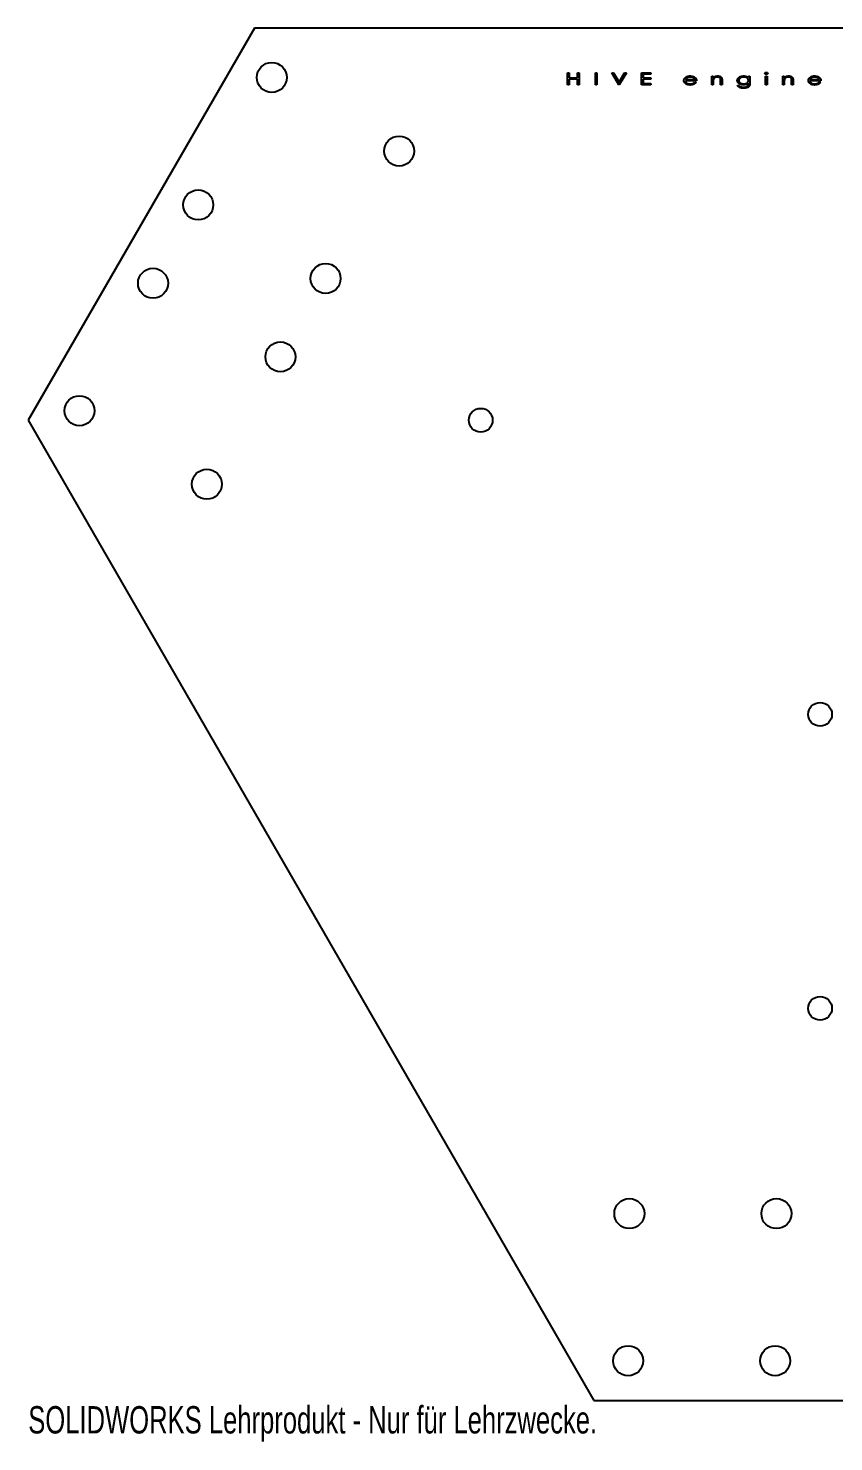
# Model space of a CAD drawing. Header units: millimetres. Extents: x -77 to 203, y -7 to 242.
# Drawn here: x -77 to 65.4, y -7.3 to 242.5 of the extents above; entities that cross this region are included whole.
import ezdxf

# ---------------------------------------------------------------- set-up
doc = ezdxf.new("R2010")
doc.units = ezdxf.units.MM
doc.styles.add('SLDTEXTSTYLE0', font='TXT', dxfattribs={"width": 0.7})

msp = doc.modelspace()

# ---------------------------------------------------------------- linework, layer by layer
at = {"color": 7, "linetype": 'Continuous', "lineweight": 25}
for p, q in [((-37.05, 242.49), (-77.05, 173.21)), ((162.95, 242.49), (-37.05, 242.49)), ((18.3, 232.49), (18.3, 234.6)), ((18.3, 234.6), (18.58, 234.6)), ((18.58, 232.49), (18.3, 232.49)), ((18.58, 234.6), (18.58, 233.74)), ((18.58, 233.74), (20.07, 233.74)), ((18.58, 233.52), (18.58, 232.49)), ((20.07, 233.52), (18.58, 233.52)), ((20.07, 234.6), (20.34, 234.6)), ((20.07, 233.74), (20.07, 234.6)), ((20.07, 232.49), (20.07, 233.52)), ((20.34, 232.49), (20.07, 232.49)), ((20.34, 234.6), (20.34, 232.49)), ((23.24, 234.6), (23.51, 234.6)), ((23.24, 232.49), (23.24, 234.6)), ((23.51, 232.49), (23.24, 232.49)), ((23.51, 234.6), (23.51, 232.49)), ((26.15, 234.6), (26.44, 234.6)), ((27.4, 232.49), (26.15, 234.6)), ((26.44, 234.6), (27.42, 232.94)), ((27.45, 232.49), (27.4, 232.49)), ((27.42, 232.94), (28.4, 234.6)), ((28.7, 234.6), (27.45, 232.49)), ((28.4, 234.6), (28.7, 234.6)), ((31.38, 234.6), (33.01, 234.6)), ((31.38, 232.49), (31.38, 234.6)), ((33.01, 232.49), (31.38, 232.49)), ((31.66, 234.39), (31.66, 233.74)), ((33.01, 234.39), (31.66, 234.39)), ((31.66, 233.74), (33.01, 233.74)), ((31.66, 233.52), (31.66, 232.7)), ((33.01, 233.52), (31.66, 233.52)), ((31.66, 232.7), (33.01, 232.7)), ((33.01, 234.6), (33.01, 234.39)), ((33.01, 233.74), (33.01, 233.52)), ((33.01, 232.7), (33.01, 232.49)), ((41.1, 233.22), (39.15, 233.22)), ((39.17, 233.41), (40.83, 233.41)), ((40.76, 232.98), (40.99, 232.89)), ((43.79, 234.03), (44.06, 234.03)), ((43.79, 232.49), (43.79, 234.03)), ((44.06, 232.49), (43.79, 232.49)), ((44.06, 234.03), (44.06, 233.75)), ((44.06, 233.05), (44.06, 232.49)), ((45.36, 232.49), (45.36, 233.21)), ((45.63, 232.49), (45.36, 232.49)), ((45.63, 233.28), (45.63, 232.49)), ((48.34, 232.38), (48.62, 232.38)), ((50.27, 234.03), (50.54, 234.03)), ((50.27, 233.76), (50.27, 234.03)), ((50.27, 232.7), (50.27, 232.78)), ((50.54, 234.03), (50.54, 232.81)), ((53.31, 234.03), (53.58, 234.03)), ((53.31, 232.49), (53.31, 234.03)), ((53.58, 232.49), (53.31, 232.49)), ((53.58, 234.03), (53.58, 232.49)), ((56.35, 234.03), (56.62, 234.03)), ((56.35, 232.49), (56.35, 234.03)), ((56.62, 232.49), (56.35, 232.49)), ((56.62, 234.03), (56.62, 233.75)), ((56.62, 233.05), (56.62, 232.49)), ((57.92, 232.49), (57.92, 233.21)), ((58.2, 232.49), (57.92, 232.49)), ((58.2, 233.28), (58.2, 232.49)), ((63.11, 233.22), (61.15, 233.22)), ((61.18, 233.41), (62.84, 233.41)), ((62.77, 232.98), (63, 232.89)), ((-77.05, 173.21), (22.95, 0)), ((22.95, 0), (102.95, 0))]:
    msp.add_line(p, q, dxfattribs=at)
for centre, radius in [((-33.99, 233.79), 2.65), ((-11.47, 220.79), 2.65), ((-46.99, 211.27), 2.65), ((-54.99, 197.42), 2.65), ((-24.47, 198.27), 2.65), ((-32.47, 184.42), 2.65), ((-67.99, 174.9), 2.65), ((2.95, 173.21), 2.1), ((-45.47, 161.9), 2.65), ((62.95, 121.24), 2.1), ((62.95, 69.28), 2.1), ((29.23, 33), 2.65), ((55.23, 33), 2.65), ((29.01, 7), 2.65), ((55.01, 7), 2.65)]:
    msp.add_circle(centre, radius, dxfattribs=at)
for points, knots in [([(38.87, 233.26), (38.87, 233.28), (38.88, 233.33), (38.89, 233.4), (38.91, 233.47), (38.94, 233.53), (38.97, 233.6), (39.02, 233.66), (39.07, 233.72), (39.11, 233.75), (39.13, 233.77)], [0, 0, 0, 0, 0.120389, 0.239442, 0.358085, 0.478358, 0.601031, 0.72789, 0.860845, 1, 1, 1, 1]), ([(39.98, 232.46), (39.94, 232.46), (39.85, 232.46), (39.73, 232.47), (39.62, 232.49), (39.52, 232.52), (39.42, 232.55), (39.33, 232.6), (39.24, 232.65), (39.17, 232.7), (39.1, 232.76), (39.04, 232.83), (38.99, 232.89), (38.95, 232.96), (38.91, 233.03), (38.89, 233.11), (38.88, 233.18), (38.88, 233.23), (38.87, 233.26)], [0, 0, 0, 0, 0.08342, 0.162672, 0.237858, 0.309694, 0.378418, 0.444615, 0.50894, 0.572333, 0.63335, 0.69116, 0.746244, 0.799014, 0.849898, 0.899707, 0.949652, 1, 1, 1, 1]), ([(39.13, 233.77), (39.15, 233.8), (39.21, 233.84), (39.3, 233.9), (39.4, 233.95), (39.5, 233.99), (39.61, 234.02), (39.73, 234.05), (39.85, 234.06), (39.94, 234.06), (39.98, 234.06)], [0, 0, 0, 0, 0.115917, 0.23235, 0.349842, 0.470698, 0.594414, 0.723582, 0.858448, 1, 1, 1, 1]), ([(39.15, 233.22), (39.15, 233.2), (39.15, 233.16), (39.16, 233.1), (39.18, 233.04), (39.21, 232.99), (39.24, 232.94), (39.28, 232.89), (39.33, 232.85), (39.38, 232.81), (39.44, 232.77), (39.5, 232.74), (39.57, 232.71), (39.64, 232.69), (39.71, 232.67), (39.79, 232.66), (39.87, 232.65), (39.92, 232.65), (39.95, 232.65)], [0, 0, 0, 0, 0.056242, 0.111095, 0.164975, 0.218903, 0.273387, 0.330219, 0.389105, 0.451504, 0.515499, 0.58005, 0.64543, 0.712473, 0.780497, 0.851034, 0.924111, 1, 1, 1, 1]), ([(39.43, 233.73), (39.42, 233.72), (39.39, 233.7), (39.35, 233.67), (39.31, 233.63), (39.28, 233.59), (39.25, 233.55), (39.22, 233.51), (39.2, 233.46), (39.18, 233.43), (39.17, 233.41)], [0, 0, 0, 0, 0.12042, 0.240754, 0.361161, 0.48245, 0.607607, 0.734553, 0.864535, 1, 1, 1, 1]), ([(39.99, 233.87), (39.97, 233.87), (39.91, 233.87), (39.84, 233.86), (39.76, 233.85), (39.69, 233.84), (39.62, 233.82), (39.56, 233.79), (39.49, 233.76), (39.45, 233.74), (39.43, 233.73)], [0, 0, 0, 0, 0.136394, 0.268915, 0.397368, 0.522174, 0.644271, 0.763661, 0.882422, 1, 1, 1, 1]), ([(39.95, 232.65), (39.98, 232.65), (40.03, 232.65), (40.11, 232.66), (40.19, 232.67), (40.26, 232.69), (40.34, 232.7), (40.41, 232.73), (40.47, 232.75), (40.53, 232.78), (40.58, 232.82), (40.64, 232.86), (40.7, 232.91), (40.74, 232.95), (40.76, 232.98)], [0, 0, 0, 0, 0.089322, 0.177994, 0.265856, 0.353138, 0.438174, 0.517979, 0.592596, 0.663003, 0.734986, 0.815073, 0.902964, 1, 1, 1, 1]), ([(39.98, 234.06), (40.03, 234.06), (40.11, 234.06), (40.24, 234.04), (40.36, 234.02), (40.48, 233.99), (40.58, 233.94), (40.68, 233.89), (40.78, 233.83), (40.83, 233.78), (40.86, 233.76)], [0, 0, 0, 0, 0.1409216, 0.2750589, 0.403664, 0.5276715, 0.6482876, 0.7663366, 0.8832735, 1, 1, 1, 1]), ([(40.99, 232.89), (40.97, 232.86), (40.93, 232.82), (40.87, 232.75), (40.8, 232.69), (40.73, 232.65), (40.65, 232.6), (40.57, 232.57), (40.49, 232.53), (40.4, 232.51), (40.3, 232.49), (40.2, 232.47), (40.09, 232.46), (40.02, 232.46), (39.98, 232.46)], [0, 0, 0, 0, 0.08068, 0.158926, 0.236421, 0.312535, 0.389176, 0.467264, 0.547404, 0.629883, 0.715752, 0.805444, 0.900452, 1, 1, 1, 1]), ([(40.83, 233.41), (40.82, 233.44), (40.8, 233.48), (40.76, 233.55), (40.71, 233.61), (40.66, 233.66), (40.6, 233.71), (40.53, 233.75), (40.46, 233.78), (40.37, 233.81), (40.28, 233.84), (40.19, 233.86), (40.09, 233.87), (40.03, 233.87), (39.99, 233.87)], [0, 0, 0, 0, 0.080104, 0.156081, 0.228922, 0.299933, 0.372774, 0.450312, 0.533461, 0.622962, 0.715975, 0.809304, 0.903685, 1, 1, 1, 1]), ([(40.86, 233.76), (40.88, 233.74), (40.92, 233.7), (40.96, 233.64), (41.01, 233.58), (41.04, 233.52), (41.07, 233.45), (41.08, 233.37), (41.1, 233.3), (41.1, 233.25), (41.1, 233.22)], [0, 0, 0, 0, 0.129408, 0.254029, 0.377137, 0.49818, 0.619807, 0.743113, 0.869352, 1, 1, 1, 1]), ([(44.06, 233.75), (44.08, 233.78), (44.14, 233.83), (44.23, 233.89), (44.32, 233.95), (44.42, 233.99), (44.52, 234.02), (44.63, 234.04), (44.74, 234.06), (44.81, 234.06), (44.85, 234.06)], [0, 0, 0, 0, 0.1285577, 0.2532894, 0.3749967, 0.4960657, 0.617624, 0.7417415, 0.868866, 1, 1, 1, 1]), ([(44.1, 233.46), (44.09, 233.45), (44.09, 233.43), (44.08, 233.39), (44.07, 233.35), (44.07, 233.3), (44.06, 233.24), (44.06, 233.18), (44.06, 233.12), (44.06, 233.07), (44.06, 233.05)], [0, 0, 0, 0, 0.078229, 0.169456, 0.273078, 0.391359, 0.522469, 0.667547, 0.826719, 1, 1, 1, 1]), ([(44.81, 233.87), (44.79, 233.87), (44.75, 233.87), (44.69, 233.86), (44.63, 233.86), (44.57, 233.84), (44.52, 233.83), (44.46, 233.81), (44.41, 233.78), (44.36, 233.75), (44.31, 233.72), (44.27, 233.69), (44.23, 233.66), (44.19, 233.62), (44.16, 233.58), (44.14, 233.55), (44.11, 233.5), (44.1, 233.48), (44.1, 233.46)], [0, 0, 0, 0, 0.07101, 0.1408215, 0.2087626, 0.2759989, 0.3425924, 0.4084308, 0.4747825, 0.5407071, 0.6054412, 0.6673877, 0.7266626, 0.784076, 0.8393562, 0.8935677, 0.947077, 1, 1, 1, 1]), ([(45.34, 233.57), (45.33, 233.58), (45.33, 233.6), (45.32, 233.64), (45.3, 233.67), (45.28, 233.7), (45.26, 233.73), (45.23, 233.75), (45.2, 233.78), (45.17, 233.8), (45.13, 233.81), (45.09, 233.83), (45.05, 233.84), (45.01, 233.85), (44.96, 233.86), (44.91, 233.87), (44.86, 233.87), (44.83, 233.87), (44.81, 233.87)], [0, 0, 0, 0, 0.057745, 0.113237, 0.167324, 0.221804, 0.275382, 0.330143, 0.385812, 0.443867, 0.503957, 0.565627, 0.630174, 0.697368, 0.767645, 0.841769, 0.918719, 1, 1, 1, 1]), ([(44.85, 234.06), (44.87, 234.06), (44.91, 234.06), (44.97, 234.06), (45.02, 234.05), (45.07, 234.04), (45.13, 234.03), (45.18, 234.01), (45.23, 233.99), (45.27, 233.97), (45.32, 233.95), (45.36, 233.93), (45.4, 233.9), (45.43, 233.87), (45.46, 233.84), (45.49, 233.81), (45.52, 233.77), (45.54, 233.74), (45.57, 233.7), (45.58, 233.65), (45.6, 233.6), (45.61, 233.55), (45.62, 233.49), (45.63, 233.42), (45.63, 233.35), (45.63, 233.3), (45.63, 233.28)], [0, 0, 0, 0, 0.045988, 0.090756, 0.134395, 0.177009, 0.218788, 0.260209, 0.300686, 0.340671, 0.380009, 0.417949, 0.45455, 0.490348, 0.525227, 0.559652, 0.593636, 0.627367, 0.662389, 0.700376, 0.741063, 0.785439, 0.833366, 0.884949, 0.940688, 1, 1, 1, 1]), ([(45.36, 233.21), (45.36, 233.24), (45.36, 233.28), (45.36, 233.33), (45.36, 233.39), (45.35, 233.43), (45.35, 233.47), (45.35, 233.51), (45.34, 233.54), (45.34, 233.56), (45.34, 233.57)], [0, 0, 0, 0, 0.178867, 0.342141, 0.489871, 0.623312, 0.740056, 0.841468, 0.928901, 1, 1, 1, 1]), ([(48.32, 233.27), (48.32, 233.28), (48.32, 233.32), (48.33, 233.37), (48.34, 233.42), (48.35, 233.47), (48.37, 233.52), (48.4, 233.57), (48.43, 233.62), (48.47, 233.66), (48.5, 233.71), (48.55, 233.75), (48.59, 233.79), (48.64, 233.83), (48.69, 233.86), (48.75, 233.9), (48.81, 233.93), (48.87, 233.95), (48.94, 233.98), (49.01, 234), (49.07, 234.02), (49.14, 234.04), (49.21, 234.05), (49.28, 234.05), (49.35, 234.06), (49.4, 234.06), (49.42, 234.06)], [0, 0, 0, 0, 0.0350186, 0.0700566, 0.1047646, 0.1397457, 0.1752789, 0.2116308, 0.2486608, 0.2873759, 0.3267972, 0.3667033, 0.4071052, 0.4483622, 0.4904674, 0.5338331, 0.5785075, 0.6247504, 0.6715496, 0.7182184, 0.7646967, 0.8112493, 0.8578713, 0.9047716, 0.9522984, 1, 1, 1, 1]), ([(49.42, 232.49), (49.39, 232.49), (49.34, 232.49), (49.27, 232.49), (49.2, 232.5), (49.13, 232.51), (49.06, 232.53), (48.99, 232.55), (48.93, 232.57), (48.86, 232.59), (48.8, 232.62), (48.74, 232.65), (48.68, 232.68), (48.63, 232.71), (48.58, 232.75), (48.54, 232.79), (48.5, 232.83), (48.46, 232.87), (48.43, 232.92), (48.4, 232.97), (48.37, 233.01), (48.35, 233.06), (48.34, 233.11), (48.33, 233.16), (48.32, 233.21), (48.32, 233.25), (48.32, 233.27)], [0, 0, 0, 0, 0.049307, 0.097867, 0.145758, 0.193398, 0.240901, 0.287833, 0.334782, 0.381938, 0.428257, 0.472857, 0.515868, 0.557594, 0.598283, 0.63809, 0.676976, 0.715361, 0.75286, 0.789466, 0.825152, 0.860179, 0.894872, 0.929579, 0.964639, 1, 1, 1, 1]), ([(49.45, 231.89), (49.4, 231.89), (49.32, 231.89), (49.19, 231.9), (49.07, 231.92), (48.96, 231.95), (48.85, 231.98), (48.76, 232.01), (48.67, 232.05), (48.6, 232.1), (48.53, 232.15), (48.46, 232.22), (48.4, 232.29), (48.36, 232.35), (48.34, 232.38)], [0, 0, 0, 0, 0.105817, 0.206286, 0.302011, 0.39322, 0.47912, 0.558578, 0.632094, 0.700473, 0.768386, 0.840109, 0.917175, 1, 1, 1, 1]), ([(49.45, 233.87), (49.41, 233.87), (49.34, 233.87), (49.22, 233.85), (49.12, 233.83), (49.03, 233.8), (48.97, 233.77), (48.92, 233.75), (48.88, 233.72), (48.84, 233.69), (48.8, 233.67), (48.76, 233.63), (48.73, 233.6), (48.7, 233.57), (48.68, 233.53), (48.65, 233.49), (48.63, 233.46), (48.62, 233.42), (48.6, 233.38), (48.6, 233.34), (48.59, 233.3), (48.59, 233.27), (48.59, 233.26)], [0, 0, 0, 0, 0.098151, 0.193475, 0.287113, 0.379457, 0.424997, 0.468849, 0.511642, 0.553241, 0.593917, 0.634059, 0.673606, 0.71276, 0.751184, 0.78837, 0.824432, 0.85991, 0.894942, 0.929921, 0.964743, 1, 1, 1, 1]), ([(48.59, 233.26), (48.59, 233.24), (48.59, 233.2), (48.6, 233.14), (48.62, 233.08), (48.65, 233.03), (48.68, 232.98), (48.72, 232.93), (48.77, 232.88), (48.82, 232.84), (48.88, 232.8), (48.95, 232.77), (49.02, 232.74), (49.09, 232.72), (49.17, 232.7), (49.26, 232.69), (49.34, 232.68), (49.4, 232.68), (49.43, 232.68)], [0, 0, 0, 0, 0.054067, 0.106694, 0.158714, 0.210478, 0.263541, 0.318722, 0.376368, 0.437407, 0.500802, 0.565216, 0.631007, 0.699276, 0.769515, 0.842997, 0.919954, 1, 1, 1, 1]), ([(48.62, 232.38), (48.63, 232.37), (48.65, 232.34), (48.68, 232.31), (48.72, 232.28), (48.76, 232.25), (48.8, 232.22), (48.84, 232.19), (48.89, 232.17), (48.94, 232.15), (48.99, 232.14), (49.04, 232.12), (49.1, 232.11), (49.16, 232.1), (49.22, 232.09), (49.28, 232.08), (49.35, 232.08), (49.4, 232.08), (49.42, 232.08)], [0, 0, 0, 0, 0.055004, 0.109546, 0.164238, 0.218614, 0.273947, 0.33023, 0.386875, 0.444966, 0.504742, 0.567007, 0.631925, 0.699557, 0.770132, 0.843718, 0.919996, 1, 1, 1, 1]), ([(49.42, 234.06), (49.46, 234.06), (49.54, 234.06), (49.65, 234.05), (49.76, 234.03), (49.87, 234), (49.98, 233.96), (50.08, 233.91), (50.18, 233.84), (50.24, 233.79), (50.27, 233.76)], [0, 0, 0, 0, 0.128237, 0.252961, 0.37439, 0.493379, 0.613158, 0.736448, 0.865079, 1, 1, 1, 1]), ([(50.27, 232.78), (50.24, 232.76), (50.19, 232.71), (50.1, 232.65), (50, 232.6), (49.89, 232.56), (49.78, 232.53), (49.66, 232.5), (49.54, 232.49), (49.46, 232.49), (49.42, 232.49)], [0, 0, 0, 0, 0.1148093, 0.2314758, 0.3522504, 0.4771951, 0.6055197, 0.7344225, 0.8657957, 1, 1, 1, 1]), ([(49.42, 232.08), (49.45, 232.08), (49.49, 232.08), (49.56, 232.08), (49.62, 232.09), (49.69, 232.1), (49.75, 232.11), (49.8, 232.12), (49.85, 232.14), (49.91, 232.15), (49.95, 232.17), (50, 232.19), (50.04, 232.21), (50.07, 232.23), (50.11, 232.26), (50.14, 232.28), (50.16, 232.31), (50.19, 232.34), (50.21, 232.37), (50.23, 232.4), (50.24, 232.44), (50.25, 232.49), (50.26, 232.53), (50.27, 232.59), (50.27, 232.64), (50.27, 232.68), (50.27, 232.7)], [0, 0, 0, 0, 0.057662, 0.113288, 0.166939, 0.218383, 0.267669, 0.314967, 0.360659, 0.404856, 0.44703, 0.486907, 0.524418, 0.560012, 0.593847, 0.625611, 0.656001, 0.68526, 0.71501, 0.746575, 0.780846, 0.818141, 0.858365, 0.902051, 0.949325, 1, 1, 1, 1]), ([(49.43, 232.68), (49.46, 232.68), (49.52, 232.68), (49.61, 232.69), (49.69, 232.7), (49.77, 232.72), (49.85, 232.74), (49.92, 232.77), (49.98, 232.8), (50.04, 232.84), (50.1, 232.88), (50.14, 232.93), (50.18, 232.98), (50.21, 233.03), (50.24, 233.08), (50.26, 233.14), (50.27, 233.2), (50.27, 233.25), (50.27, 233.27)], [0, 0, 0, 0, 0.080267, 0.157095, 0.230045, 0.30019, 0.367554, 0.432717, 0.495888, 0.557738, 0.617507, 0.674771, 0.729457, 0.782604, 0.835544, 0.888881, 0.94335, 1, 1, 1, 1]), ([(50.27, 233.27), (50.27, 233.28), (50.27, 233.31), (50.27, 233.35), (50.26, 233.39), (50.25, 233.43), (50.23, 233.47), (50.21, 233.51), (50.19, 233.54), (50.17, 233.58), (50.14, 233.61), (50.11, 233.64), (50.07, 233.67), (50.04, 233.7), (50, 233.73), (49.96, 233.75), (49.91, 233.77), (49.85, 233.8), (49.77, 233.83), (49.66, 233.85), (49.56, 233.87), (49.49, 233.87), (49.45, 233.87)], [0, 0, 0, 0, 0.037851, 0.074824, 0.111103, 0.147007, 0.183306, 0.219647, 0.256253, 0.293779, 0.332041, 0.370704, 0.40995, 0.450021, 0.491357, 0.533811, 0.577856, 0.623142, 0.715516, 0.808428, 0.902908, 1, 1, 1, 1]), ([(50.46, 232.33), (50.45, 232.31), (50.44, 232.28), (50.4, 232.23), (50.36, 232.19), (50.32, 232.14), (50.27, 232.1), (50.21, 232.07), (50.15, 232.03), (50.09, 232), (50.02, 231.98), (49.95, 231.95), (49.87, 231.93), (49.79, 231.92), (49.71, 231.91), (49.63, 231.9), (49.54, 231.89), (49.48, 231.89), (49.45, 231.89)], [0, 0, 0, 0, 0.051224, 0.102153, 0.153782, 0.206588, 0.260733, 0.316892, 0.375435, 0.436531, 0.499493, 0.564217, 0.631262, 0.69997, 0.771101, 0.844699, 0.92096, 1, 1, 1, 1]), ([(50.54, 232.81), (50.54, 232.78), (50.54, 232.73), (50.54, 232.66), (50.53, 232.59), (50.52, 232.53), (50.51, 232.47), (50.5, 232.42), (50.48, 232.37), (50.47, 232.35), (50.46, 232.33)], [0, 0, 0, 0, 0.161777, 0.312372, 0.451932, 0.58078, 0.700129, 0.808718, 0.908824, 1, 1, 1, 1]), ([(53.2, 234.52), (53.2, 234.53), (53.21, 234.55), (53.22, 234.59), (53.24, 234.61), (53.27, 234.64), (53.31, 234.66), (53.35, 234.67), (53.4, 234.68), (53.43, 234.68), (53.45, 234.69)], [0, 0, 0, 0, 0.102226, 0.204045, 0.315293, 0.439677, 0.573203, 0.709183, 0.851203, 1, 1, 1, 1]), ([(53.45, 234.36), (53.43, 234.36), (53.4, 234.36), (53.35, 234.37), (53.31, 234.39), (53.27, 234.41), (53.24, 234.43), (53.22, 234.46), (53.21, 234.49), (53.2, 234.51), (53.2, 234.52)], [0, 0, 0, 0, 0.149518, 0.292227, 0.428867, 0.56304, 0.688027, 0.798788, 0.899892, 1, 1, 1, 1]), ([(53.45, 234.69), (53.46, 234.68), (53.49, 234.68), (53.54, 234.67), (53.58, 234.66), (53.62, 234.64), (53.65, 234.61), (53.67, 234.59), (53.69, 234.55), (53.69, 234.53), (53.69, 234.52)], [0, 0, 0, 0, 0.1507059, 0.2933389, 0.4286778, 0.5615736, 0.6853707, 0.7969173, 0.8982564, 1, 1, 1, 1]), ([(53.69, 234.52), (53.69, 234.51), (53.69, 234.49), (53.67, 234.46), (53.65, 234.43), (53.62, 234.41), (53.58, 234.39), (53.54, 234.37), (53.49, 234.36), (53.46, 234.36), (53.45, 234.36)], [0, 0, 0, 0, 0.099632, 0.200257, 0.311327, 0.43572, 0.569256, 0.705247, 0.848568, 1, 1, 1, 1]), ([(56.62, 233.75), (56.65, 233.78), (56.7, 233.83), (56.79, 233.89), (56.89, 233.95), (56.98, 233.99), (57.08, 234.02), (57.19, 234.04), (57.3, 234.06), (57.38, 234.06), (57.42, 234.06)], [0, 0, 0, 0, 0.128558, 0.253289, 0.374997, 0.496066, 0.617624, 0.741742, 0.868866, 1, 1, 1, 1]), ([(56.66, 233.46), (56.66, 233.45), (56.65, 233.43), (56.64, 233.39), (56.64, 233.35), (56.63, 233.3), (56.63, 233.24), (56.62, 233.18), (56.62, 233.12), (56.62, 233.07), (56.62, 233.05)], [0, 0, 0, 0, 0.0782293, 0.1694563, 0.2730778, 0.3913588, 0.5224692, 0.6675475, 0.8267193, 1, 1, 1, 1]), ([(57.37, 233.87), (57.35, 233.87), (57.31, 233.87), (57.25, 233.86), (57.19, 233.86), (57.14, 233.84), (57.08, 233.83), (57.03, 233.81), (56.97, 233.78), (56.92, 233.75), (56.88, 233.72), (56.83, 233.69), (56.79, 233.66), (56.76, 233.62), (56.73, 233.58), (56.7, 233.55), (56.68, 233.5), (56.67, 233.48), (56.66, 233.46)], [0, 0, 0, 0, 0.07101, 0.140821, 0.208763, 0.275999, 0.342592, 0.408431, 0.474783, 0.540707, 0.605441, 0.667388, 0.726663, 0.784076, 0.839356, 0.893568, 0.947077, 1, 1, 1, 1]), ([(57.9, 233.57), (57.9, 233.58), (57.89, 233.6), (57.88, 233.64), (57.86, 233.67), (57.84, 233.7), (57.82, 233.73), (57.79, 233.75), (57.76, 233.78), (57.73, 233.8), (57.7, 233.81), (57.66, 233.83), (57.62, 233.84), (57.57, 233.85), (57.53, 233.86), (57.48, 233.87), (57.43, 233.87), (57.39, 233.87), (57.37, 233.87)], [0, 0, 0, 0, 0.057745, 0.113237, 0.167324, 0.221804, 0.275382, 0.330143, 0.385812, 0.443867, 0.503957, 0.565627, 0.630174, 0.697368, 0.767645, 0.841769, 0.918719, 1, 1, 1, 1]), ([(57.42, 234.06), (57.43, 234.06), (57.47, 234.06), (57.53, 234.06), (57.59, 234.05), (57.64, 234.04), (57.69, 234.03), (57.74, 234.01), (57.79, 233.99), (57.84, 233.97), (57.88, 233.95), (57.92, 233.93), (57.96, 233.9), (58, 233.87), (58.03, 233.84), (58.06, 233.81), (58.08, 233.77), (58.11, 233.74), (58.13, 233.7), (58.15, 233.65), (58.16, 233.6), (58.17, 233.55), (58.18, 233.49), (58.19, 233.42), (58.19, 233.35), (58.2, 233.3), (58.2, 233.28)], [0, 0, 0, 0, 0.045988, 0.090756, 0.134395, 0.177009, 0.218788, 0.260209, 0.300686, 0.340671, 0.380009, 0.417949, 0.45455, 0.490348, 0.525227, 0.559652, 0.593636, 0.627367, 0.662389, 0.700376, 0.741063, 0.785439, 0.833366, 0.884949, 0.940688, 1, 1, 1, 1]), ([(57.92, 233.21), (57.92, 233.24), (57.92, 233.28), (57.92, 233.33), (57.92, 233.39), (57.92, 233.43), (57.92, 233.47), (57.91, 233.51), (57.91, 233.54), (57.9, 233.56), (57.9, 233.57)], [0, 0, 0, 0, 0.178867, 0.342141, 0.489871, 0.623312, 0.740056, 0.841468, 0.928901, 1, 1, 1, 1]), ([(60.88, 233.26), (60.88, 233.28), (60.88, 233.33), (60.9, 233.4), (60.92, 233.47), (60.94, 233.53), (60.98, 233.6), (61.02, 233.66), (61.07, 233.72), (61.11, 233.75), (61.13, 233.77)], [0, 0, 0, 0, 0.120389, 0.239442, 0.358085, 0.478358, 0.601031, 0.72789, 0.860845, 1, 1, 1, 1]), ([(61.99, 232.46), (61.94, 232.46), (61.86, 232.46), (61.74, 232.47), (61.63, 232.49), (61.52, 232.52), (61.43, 232.55), (61.33, 232.6), (61.25, 232.65), (61.17, 232.7), (61.11, 232.76), (61.05, 232.83), (61, 232.89), (60.95, 232.96), (60.92, 233.03), (60.9, 233.11), (60.88, 233.18), (60.88, 233.23), (60.88, 233.26)], [0, 0, 0, 0, 0.08342, 0.162672, 0.237858, 0.309694, 0.378418, 0.444615, 0.50894, 0.572333, 0.63335, 0.69116, 0.746244, 0.799014, 0.849898, 0.899707, 0.949652, 1, 1, 1, 1]), ([(61.13, 233.77), (61.16, 233.8), (61.22, 233.84), (61.31, 233.9), (61.4, 233.95), (61.51, 233.99), (61.62, 234.02), (61.74, 234.05), (61.86, 234.06), (61.95, 234.06), (61.99, 234.06)], [0, 0, 0, 0, 0.1159169, 0.2323495, 0.3498417, 0.470698, 0.5944143, 0.7235819, 0.8584484, 1, 1, 1, 1]), ([(61.15, 233.22), (61.15, 233.2), (61.16, 233.16), (61.17, 233.1), (61.19, 233.04), (61.22, 232.99), (61.25, 232.94), (61.29, 232.89), (61.34, 232.85), (61.39, 232.81), (61.45, 232.77), (61.51, 232.74), (61.58, 232.71), (61.65, 232.69), (61.72, 232.67), (61.8, 232.66), (61.87, 232.65), (61.93, 232.65), (61.96, 232.65)], [0, 0, 0, 0, 0.056242, 0.111095, 0.164975, 0.218903, 0.273387, 0.330219, 0.389105, 0.451504, 0.515499, 0.58005, 0.64543, 0.712473, 0.780497, 0.851034, 0.924111, 1, 1, 1, 1]), ([(61.44, 233.73), (61.43, 233.72), (61.4, 233.7), (61.36, 233.67), (61.32, 233.63), (61.29, 233.59), (61.26, 233.55), (61.23, 233.51), (61.2, 233.46), (61.19, 233.43), (61.18, 233.41)], [0, 0, 0, 0, 0.12042, 0.240754, 0.361161, 0.48245, 0.607607, 0.734553, 0.864535, 1, 1, 1, 1]), ([(62, 233.87), (61.98, 233.87), (61.92, 233.87), (61.85, 233.86), (61.77, 233.85), (61.7, 233.84), (61.63, 233.82), (61.56, 233.79), (61.5, 233.76), (61.46, 233.74), (61.44, 233.73)], [0, 0, 0, 0, 0.136394, 0.268915, 0.397368, 0.522174, 0.644271, 0.763661, 0.882422, 1, 1, 1, 1]), ([(61.96, 232.65), (61.98, 232.65), (62.04, 232.65), (62.12, 232.66), (62.2, 232.67), (62.27, 232.69), (62.35, 232.7), (62.41, 232.73), (62.48, 232.75), (62.53, 232.78), (62.59, 232.82), (62.65, 232.86), (62.71, 232.91), (62.75, 232.95), (62.77, 232.98)], [0, 0, 0, 0, 0.089322, 0.177994, 0.265856, 0.353138, 0.438174, 0.517979, 0.592596, 0.663003, 0.734986, 0.815073, 0.902964, 1, 1, 1, 1]), ([(61.99, 234.06), (62.03, 234.06), (62.12, 234.06), (62.25, 234.04), (62.37, 234.02), (62.48, 233.99), (62.59, 233.94), (62.69, 233.89), (62.79, 233.83), (62.84, 233.78), (62.87, 233.76)], [0, 0, 0, 0, 0.140922, 0.275059, 0.403664, 0.527671, 0.648288, 0.766337, 0.883273, 1, 1, 1, 1]), ([(63, 232.89), (62.98, 232.86), (62.94, 232.82), (62.88, 232.75), (62.81, 232.69), (62.74, 232.65), (62.66, 232.6), (62.58, 232.57), (62.49, 232.53), (62.4, 232.51), (62.31, 232.49), (62.21, 232.47), (62.1, 232.46), (62.02, 232.46), (61.99, 232.46)], [0, 0, 0, 0, 0.08068, 0.158926, 0.236421, 0.312535, 0.389176, 0.467264, 0.547404, 0.629883, 0.715752, 0.805444, 0.900452, 1, 1, 1, 1]), ([(62.84, 233.41), (62.83, 233.44), (62.81, 233.48), (62.77, 233.55), (62.72, 233.61), (62.67, 233.66), (62.61, 233.71), (62.54, 233.75), (62.46, 233.78), (62.38, 233.81), (62.29, 233.84), (62.2, 233.86), (62.1, 233.87), (62.03, 233.87), (62, 233.87)], [0, 0, 0, 0, 0.080104, 0.156081, 0.228922, 0.299933, 0.372774, 0.450312, 0.533461, 0.622962, 0.715975, 0.809304, 0.903685, 1, 1, 1, 1]), ([(62.87, 233.76), (62.89, 233.74), (62.93, 233.7), (62.97, 233.64), (63.01, 233.58), (63.05, 233.52), (63.07, 233.45), (63.09, 233.37), (63.1, 233.3), (63.11, 233.25), (63.11, 233.22)], [0, 0, 0, 0, 0.129408, 0.254029, 0.377137, 0.49818, 0.619807, 0.743113, 0.869352, 1, 1, 1, 1])]:
    msp.add_open_spline(points, degree=3, knots=knots, dxfattribs=at)

# ---------------------------------------------------------------- texts
at = {"color": 7, "linetype": 'Continuous', "insert": (-77.05, -1.02), "char_height": 4.8336, "attachment_point": 1, "style": 'SLDTEXTSTYLE0'}
msp.add_mtext('SOLIDWORKS Lehrprodukt - Nur für Lehrzwecke.', dxfattribs=at)

doc.saveas('drawing.dxf')
